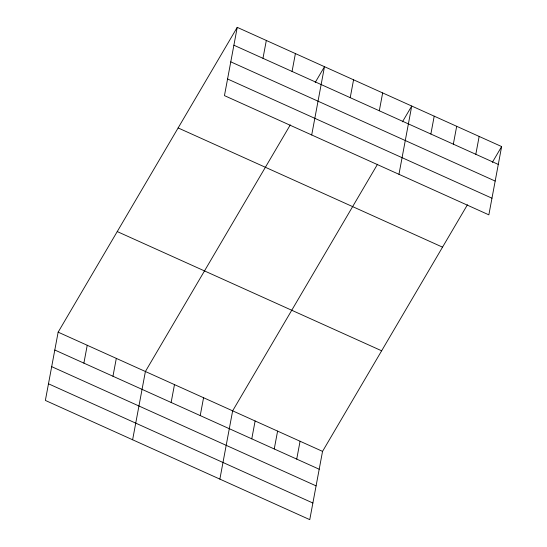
<?xml version="1.0" encoding="UTF-8"?>
<svg xmlns="http://www.w3.org/2000/svg" width="547" height="547" viewBox="0 0 547 547"><rect width="100%" height="100%" fill="white"/><g stroke="black" fill="none" stroke-linecap="round" stroke-linejoin="round"><path stroke-width="0.82" d="M237.234 27.35L224.455 95.622L488.854 214.841L501.633 146.569L237.234 27.35L58.146 332.159L45.367 400.431L309.766 519.65L322.545 451.378L467.439 204.763M83.889 363.133L87.233 345.273M112.969 376.247L116.313 358.388M132.62 439.774L145.399 371.502L290.293 124.887M171.136 402.476L174.479 384.616M262.977 58.324L266.321 40.464M200.223 415.59L203.566 397.731M292.057 71.438L295.401 53.579M219.873 479.117L232.646 410.845L377.539 164.23M251.777 438.838L255.121 420.978M311.708 134.965L324.487 66.693L315.195 82.501M274.252 448.971L277.596 431.111M350.224 97.66L353.567 79.807M296.727 459.104L300.071 441.244M379.31 110.774L382.654 92.922M398.961 174.308L411.734 106.036L402.448 121.837M430.865 134.022L434.209 116.169M453.34 144.155L456.683 126.302M475.815 154.295L479.158 136.435M492.341 162.377L501.633 146.569M233.89 45.21L498.29 164.428M230.779 61.845L495.172 181.064M227.573 78.987L491.965 198.205M178.137 127.936L442.53 247.155M117.243 231.572L381.642 350.791M58.146 332.159L322.545 451.378M54.803 350.018L319.202 469.237M51.691 366.654L316.084 485.873M48.485 383.796L312.877 503.014"/></g></svg>
